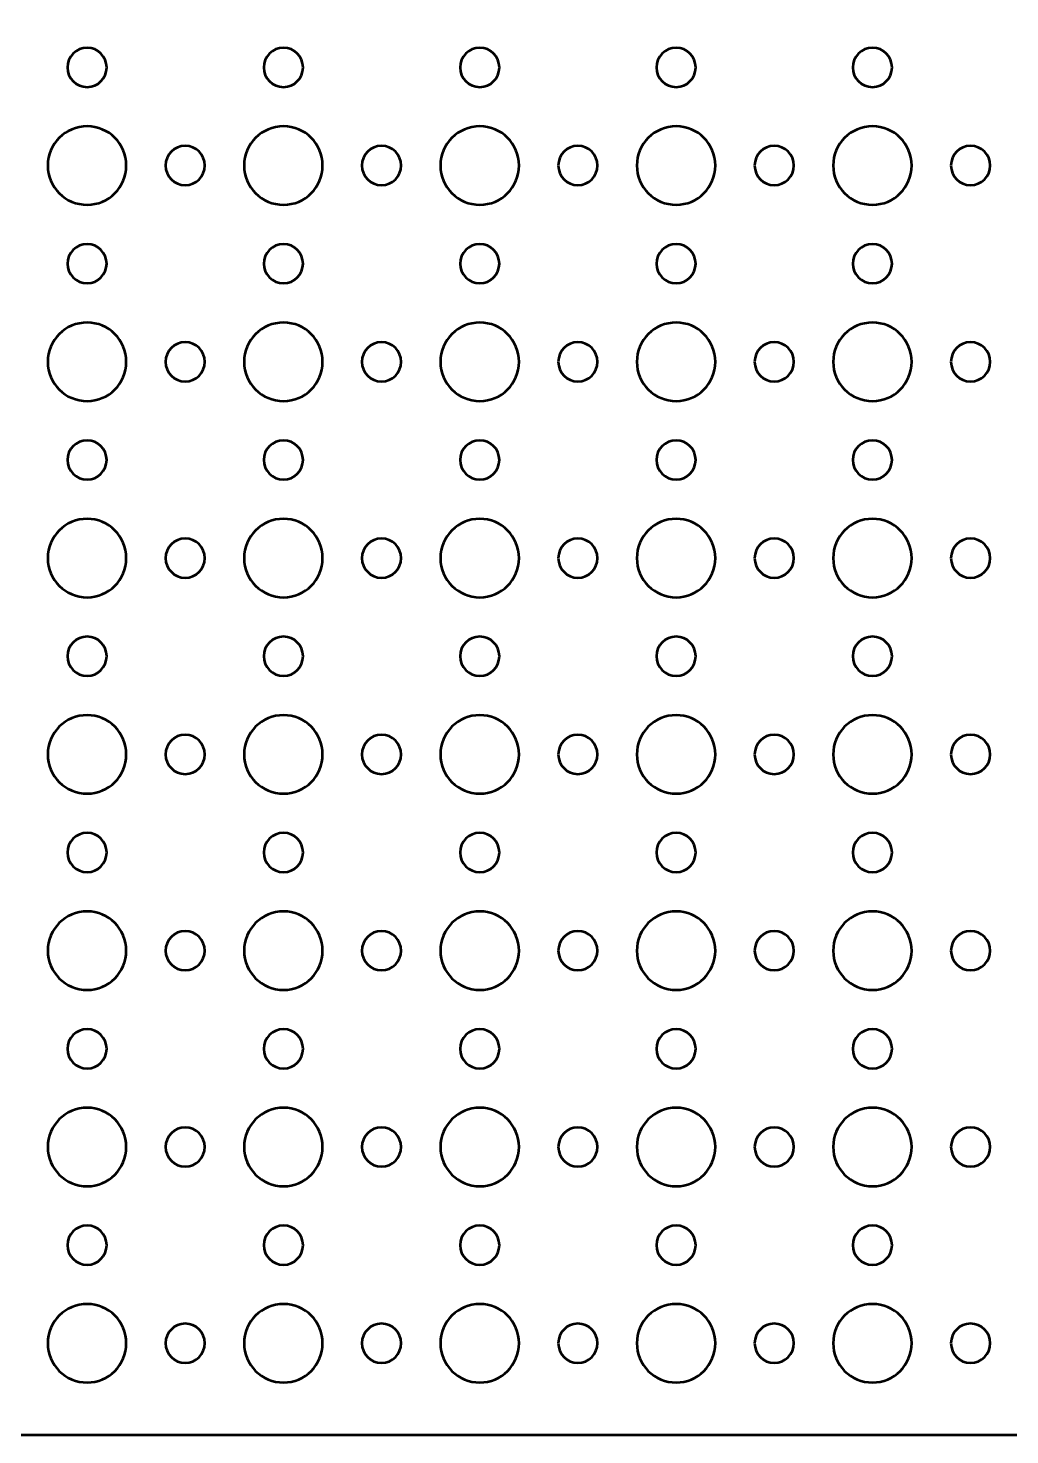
# Model space of a CAD drawing. Header units: centimetres. Extents: x -29.9 to 29.9, y -20.9 to 20.9.
# Drawn here: x -22.2 to -14.7, y -20.95 to -10.2 of the extents above; entities that cross this region are included whole.
import ezdxf

# ---------------------------------------------------------------- set-up
doc = ezdxf.new("R2010")
doc.units = ezdxf.units.CM
doc.header["$MEASUREMENT"] = 0
doc.layers.add('Layer 1', color=7, linetype='Continuous')

msp = doc.modelspace()

# ---------------------------------------------------------------- linework, layer by layer
at = {"layer": 'Layer 1', "lineweight": 53}
for points, knots in [([(29.45, -20.95), (29.45, -20.95), (-29.45, -20.95), (-29.45, -20.95), (-29.45, -20.95), (-29.72614, -20.95), (-29.95, -20.72614), (-29.95, -20.45), (-29.95, -20.45), (-29.95, -20.45), (-29.95, 20.45), (-29.95, 20.45), (-29.95, 20.45), (-29.95, 20.72614), (-29.72614, 20.95), (-29.45, 20.95), (-29.45, 20.95), (-29.45, 20.95), (29.45, 20.95), (29.45, 20.95), (29.45, 20.95), (29.72614, 20.95), (29.95, 20.72614), (29.95, 20.45), (29.95, 20.45), (29.95, 20.45), (29.95, -20.45), (29.95, -20.45), (29.95, -20.45), (29.95, -20.72614), (29.72614, -20.95), (29.45, -20.95)], [0, 0, 0, 0, 0.11111111, 0.11111111, 0.11111111, 0.11111111, 0.22222222, 0.22222222, 0.22222222, 0.22222222, 0.33333333, 0.33333333, 0.33333333, 0.33333333, 0.44444444, 0.44444444, 0.44444444, 0.44444444, 0.55555556, 0.55555556, 0.55555556, 0.55555556, 0.66666667, 0.66666667, 0.66666667, 0.66666667, 0.77777778, 0.77777778, 0.77777778, 0.77777778, 1, 1, 1, 1]), ([(-21.9, -10.5), (-21.9, -10.41716), (-21.83284, -10.35), (-21.75, -10.35), (-21.75, -10.35), (-21.66716, -10.35), (-21.6, -10.41716), (-21.6, -10.5), (-21.6, -10.5), (-21.6, -10.58284), (-21.66716, -10.65), (-21.75, -10.65), (-21.75, -10.65), (-21.83284, -10.65), (-21.9, -10.58284), (-21.9, -10.5)], [0, 0, 0, 0, 0.2, 0.2, 0.2, 0.2, 0.4, 0.4, 0.4, 0.4, 0.6, 0.6, 0.6, 0.6, 1, 1, 1, 1]), ([(-20.4, -10.5), (-20.4, -10.41716), (-20.33284, -10.35), (-20.25, -10.35), (-20.25, -10.35), (-20.16716, -10.35), (-20.1, -10.41716), (-20.1, -10.5), (-20.1, -10.5), (-20.1, -10.58284), (-20.16716, -10.65), (-20.25, -10.65), (-20.25, -10.65), (-20.33284, -10.65), (-20.4, -10.58284), (-20.4, -10.5)], [0, 0, 0, 0, 0.2, 0.2, 0.2, 0.2, 0.4, 0.4, 0.4, 0.4, 0.6, 0.6, 0.6, 0.6, 1, 1, 1, 1]), ([(-18.9, -10.5), (-18.9, -10.41716), (-18.83284, -10.35), (-18.75, -10.35), (-18.75, -10.35), (-18.66716, -10.35), (-18.6, -10.41716), (-18.6, -10.5), (-18.6, -10.5), (-18.6, -10.58284), (-18.66716, -10.65), (-18.75, -10.65), (-18.75, -10.65), (-18.83284, -10.65), (-18.9, -10.58284), (-18.9, -10.5)], [0, 0, 0, 0, 0.2, 0.2, 0.2, 0.2, 0.4, 0.4, 0.4, 0.4, 0.6, 0.6, 0.6, 0.6, 1, 1, 1, 1]), ([(-17.4, -10.5), (-17.4, -10.41716), (-17.33284, -10.35), (-17.25, -10.35), (-17.25, -10.35), (-17.16716, -10.35), (-17.1, -10.41716), (-17.1, -10.5), (-17.1, -10.5), (-17.1, -10.58284), (-17.16716, -10.65), (-17.25, -10.65), (-17.25, -10.65), (-17.33284, -10.65), (-17.4, -10.58284), (-17.4, -10.5)], [0, 0, 0, 0, 0.2, 0.2, 0.2, 0.2, 0.4, 0.4, 0.4, 0.4, 0.6, 0.6, 0.6, 0.6, 1, 1, 1, 1]), ([(-15.9, -10.5), (-15.9, -10.41716), (-15.83284, -10.35), (-15.75, -10.35), (-15.75, -10.35), (-15.66716, -10.35), (-15.6, -10.41716), (-15.6, -10.5), (-15.6, -10.5), (-15.6, -10.58284), (-15.66716, -10.65), (-15.75, -10.65), (-15.75, -10.65), (-15.83284, -10.65), (-15.9, -10.58284), (-15.9, -10.5)], [0, 0, 0, 0, 0.2, 0.2, 0.2, 0.2, 0.4, 0.4, 0.4, 0.4, 0.6, 0.6, 0.6, 0.6, 1, 1, 1, 1]), ([(-22.05, -11.25), (-22.05, -11.08431), (-21.91569, -10.95), (-21.75, -10.95), (-21.75, -10.95), (-21.58431, -10.95), (-21.45, -11.08431), (-21.45, -11.25), (-21.45, -11.25), (-21.45, -11.41569), (-21.58431, -11.55), (-21.75, -11.55), (-21.75, -11.55), (-21.91569, -11.55), (-22.05, -11.41569), (-22.05, -11.25)], [0, 0, 0, 0, 0.2, 0.2, 0.2, 0.2, 0.4, 0.4, 0.4, 0.4, 0.6, 0.6, 0.6, 0.6, 1, 1, 1, 1]), ([(-20.55, -11.25), (-20.55, -11.08431), (-20.41569, -10.95), (-20.25, -10.95), (-20.25, -10.95), (-20.08431, -10.95), (-19.95, -11.08431), (-19.95, -11.25), (-19.95, -11.25), (-19.95, -11.41569), (-20.08431, -11.55), (-20.25, -11.55), (-20.25, -11.55), (-20.41569, -11.55), (-20.55, -11.41569), (-20.55, -11.25)], [0, 0, 0, 0, 0.2, 0.2, 0.2, 0.2, 0.4, 0.4, 0.4, 0.4, 0.6, 0.6, 0.6, 0.6, 1, 1, 1, 1]), ([(-19.05, -11.25), (-19.05, -11.08431), (-18.91569, -10.95), (-18.75, -10.95), (-18.75, -10.95), (-18.58431, -10.95), (-18.45, -11.08431), (-18.45, -11.25), (-18.45, -11.25), (-18.45, -11.41569), (-18.58431, -11.55), (-18.75, -11.55), (-18.75, -11.55), (-18.91569, -11.55), (-19.05, -11.41569), (-19.05, -11.25)], [0, 0, 0, 0, 0.2, 0.2, 0.2, 0.2, 0.4, 0.4, 0.4, 0.4, 0.6, 0.6, 0.6, 0.6, 1, 1, 1, 1]), ([(-17.55, -11.25), (-17.55, -11.08431), (-17.41569, -10.95), (-17.25, -10.95), (-17.25, -10.95), (-17.08431, -10.95), (-16.95, -11.08431), (-16.95, -11.25), (-16.95, -11.25), (-16.95, -11.41569), (-17.08431, -11.55), (-17.25, -11.55), (-17.25, -11.55), (-17.41569, -11.55), (-17.55, -11.41569), (-17.55, -11.25)], [0, 0, 0, 0, 0.2, 0.2, 0.2, 0.2, 0.4, 0.4, 0.4, 0.4, 0.6, 0.6, 0.6, 0.6, 1, 1, 1, 1]), ([(-16.05, -11.25), (-16.05, -11.08431), (-15.91569, -10.95), (-15.75, -10.95), (-15.75, -10.95), (-15.58431, -10.95), (-15.45, -11.08431), (-15.45, -11.25), (-15.45, -11.25), (-15.45, -11.41569), (-15.58431, -11.55), (-15.75, -11.55), (-15.75, -11.55), (-15.91569, -11.55), (-16.05, -11.41569), (-16.05, -11.25)], [0, 0, 0, 0, 0.2, 0.2, 0.2, 0.2, 0.4, 0.4, 0.4, 0.4, 0.6, 0.6, 0.6, 0.6, 1, 1, 1, 1]), ([(-21.15, -11.25), (-21.15, -11.16716), (-21.08284, -11.1), (-21, -11.1), (-21, -11.1), (-20.91716, -11.1), (-20.85, -11.16716), (-20.85, -11.25), (-20.85, -11.25), (-20.85, -11.33284), (-20.91716, -11.4), (-21, -11.4), (-21, -11.4), (-21.08284, -11.4), (-21.15, -11.33284), (-21.15, -11.25)], [0, 0, 0, 0, 0.2, 0.2, 0.2, 0.2, 0.4, 0.4, 0.4, 0.4, 0.6, 0.6, 0.6, 0.6, 1, 1, 1, 1]), ([(-19.65, -11.25), (-19.65, -11.16716), (-19.58284, -11.1), (-19.5, -11.1), (-19.5, -11.1), (-19.41716, -11.1), (-19.35, -11.16716), (-19.35, -11.25), (-19.35, -11.25), (-19.35, -11.33284), (-19.41716, -11.4), (-19.5, -11.4), (-19.5, -11.4), (-19.58284, -11.4), (-19.65, -11.33284), (-19.65, -11.25)], [0, 0, 0, 0, 0.2, 0.2, 0.2, 0.2, 0.4, 0.4, 0.4, 0.4, 0.6, 0.6, 0.6, 0.6, 1, 1, 1, 1]), ([(-18.15, -11.25), (-18.15, -11.16716), (-18.08284, -11.1), (-18, -11.1), (-18, -11.1), (-17.91716, -11.1), (-17.85, -11.16716), (-17.85, -11.25), (-17.85, -11.25), (-17.85, -11.33284), (-17.91716, -11.4), (-18, -11.4), (-18, -11.4), (-18.08284, -11.4), (-18.15, -11.33284), (-18.15, -11.25)], [0, 0, 0, 0, 0.2, 0.2, 0.2, 0.2, 0.4, 0.4, 0.4, 0.4, 0.6, 0.6, 0.6, 0.6, 1, 1, 1, 1]), ([(-16.65, -11.25), (-16.65, -11.16716), (-16.58284, -11.1), (-16.5, -11.1), (-16.5, -11.1), (-16.41716, -11.1), (-16.35, -11.16716), (-16.35, -11.25), (-16.35, -11.25), (-16.35, -11.33284), (-16.41716, -11.4), (-16.5, -11.4), (-16.5, -11.4), (-16.58284, -11.4), (-16.65, -11.33284), (-16.65, -11.25)], [0, 0, 0, 0, 0.2, 0.2, 0.2, 0.2, 0.4, 0.4, 0.4, 0.4, 0.6, 0.6, 0.6, 0.6, 1, 1, 1, 1]), ([(-15.15, -11.25), (-15.15, -11.16716), (-15.08284, -11.1), (-15, -11.1), (-15, -11.1), (-14.91716, -11.1), (-14.85, -11.16716), (-14.85, -11.25), (-14.85, -11.25), (-14.85, -11.33284), (-14.91716, -11.4), (-15, -11.4), (-15, -11.4), (-15.08284, -11.4), (-15.15, -11.33284), (-15.15, -11.25)], [0, 0, 0, 0, 0.2, 0.2, 0.2, 0.2, 0.4, 0.4, 0.4, 0.4, 0.6, 0.6, 0.6, 0.6, 1, 1, 1, 1]), ([(-21.9, -12), (-21.9, -11.91716), (-21.83284, -11.85), (-21.75, -11.85), (-21.75, -11.85), (-21.66716, -11.85), (-21.6, -11.91716), (-21.6, -12), (-21.6, -12), (-21.6, -12.08284), (-21.66716, -12.15), (-21.75, -12.15), (-21.75, -12.15), (-21.83284, -12.15), (-21.9, -12.08284), (-21.9, -12)], [0, 0, 0, 0, 0.2, 0.2, 0.2, 0.2, 0.4, 0.4, 0.4, 0.4, 0.6, 0.6, 0.6, 0.6, 1, 1, 1, 1]), ([(-20.4, -12), (-20.4, -11.91716), (-20.33284, -11.85), (-20.25, -11.85), (-20.25, -11.85), (-20.16716, -11.85), (-20.1, -11.91716), (-20.1, -12), (-20.1, -12), (-20.1, -12.08284), (-20.16716, -12.15), (-20.25, -12.15), (-20.25, -12.15), (-20.33284, -12.15), (-20.4, -12.08284), (-20.4, -12)], [0, 0, 0, 0, 0.2, 0.2, 0.2, 0.2, 0.4, 0.4, 0.4, 0.4, 0.6, 0.6, 0.6, 0.6, 1, 1, 1, 1]), ([(-18.9, -12), (-18.9, -11.91716), (-18.83284, -11.85), (-18.75, -11.85), (-18.75, -11.85), (-18.66716, -11.85), (-18.6, -11.91716), (-18.6, -12), (-18.6, -12), (-18.6, -12.08284), (-18.66716, -12.15), (-18.75, -12.15), (-18.75, -12.15), (-18.83284, -12.15), (-18.9, -12.08284), (-18.9, -12)], [0, 0, 0, 0, 0.2, 0.2, 0.2, 0.2, 0.4, 0.4, 0.4, 0.4, 0.6, 0.6, 0.6, 0.6, 1, 1, 1, 1]), ([(-17.4, -12), (-17.4, -11.91716), (-17.33284, -11.85), (-17.25, -11.85), (-17.25, -11.85), (-17.16716, -11.85), (-17.1, -11.91716), (-17.1, -12), (-17.1, -12), (-17.1, -12.08284), (-17.16716, -12.15), (-17.25, -12.15), (-17.25, -12.15), (-17.33284, -12.15), (-17.4, -12.08284), (-17.4, -12)], [0, 0, 0, 0, 0.2, 0.2, 0.2, 0.2, 0.4, 0.4, 0.4, 0.4, 0.6, 0.6, 0.6, 0.6, 1, 1, 1, 1]), ([(-15.9, -12), (-15.9, -11.91716), (-15.83284, -11.85), (-15.75, -11.85), (-15.75, -11.85), (-15.66716, -11.85), (-15.6, -11.91716), (-15.6, -12), (-15.6, -12), (-15.6, -12.08284), (-15.66716, -12.15), (-15.75, -12.15), (-15.75, -12.15), (-15.83284, -12.15), (-15.9, -12.08284), (-15.9, -12)], [0, 0, 0, 0, 0.2, 0.2, 0.2, 0.2, 0.4, 0.4, 0.4, 0.4, 0.6, 0.6, 0.6, 0.6, 1, 1, 1, 1]), ([(-22.05, -12.75), (-22.05, -12.58431), (-21.91569, -12.45), (-21.75, -12.45), (-21.75, -12.45), (-21.58431, -12.45), (-21.45, -12.58431), (-21.45, -12.75), (-21.45, -12.75), (-21.45, -12.91569), (-21.58431, -13.05), (-21.75, -13.05), (-21.75, -13.05), (-21.91569, -13.05), (-22.05, -12.91569), (-22.05, -12.75)], [0, 0, 0, 0, 0.2, 0.2, 0.2, 0.2, 0.4, 0.4, 0.4, 0.4, 0.6, 0.6, 0.6, 0.6, 1, 1, 1, 1]), ([(-20.55, -12.75), (-20.55, -12.58431), (-20.41569, -12.45), (-20.25, -12.45), (-20.25, -12.45), (-20.08431, -12.45), (-19.95, -12.58431), (-19.95, -12.75), (-19.95, -12.75), (-19.95, -12.91569), (-20.08431, -13.05), (-20.25, -13.05), (-20.25, -13.05), (-20.41569, -13.05), (-20.55, -12.91569), (-20.55, -12.75)], [0, 0, 0, 0, 0.2, 0.2, 0.2, 0.2, 0.4, 0.4, 0.4, 0.4, 0.6, 0.6, 0.6, 0.6, 1, 1, 1, 1]), ([(-19.05, -12.75), (-19.05, -12.58431), (-18.91569, -12.45), (-18.75, -12.45), (-18.75, -12.45), (-18.58431, -12.45), (-18.45, -12.58431), (-18.45, -12.75), (-18.45, -12.75), (-18.45, -12.91569), (-18.58431, -13.05), (-18.75, -13.05), (-18.75, -13.05), (-18.91569, -13.05), (-19.05, -12.91569), (-19.05, -12.75)], [0, 0, 0, 0, 0.2, 0.2, 0.2, 0.2, 0.4, 0.4, 0.4, 0.4, 0.6, 0.6, 0.6, 0.6, 1, 1, 1, 1]), ([(-17.55, -12.75), (-17.55, -12.58431), (-17.41569, -12.45), (-17.25, -12.45), (-17.25, -12.45), (-17.08431, -12.45), (-16.95, -12.58431), (-16.95, -12.75), (-16.95, -12.75), (-16.95, -12.91569), (-17.08431, -13.05), (-17.25, -13.05), (-17.25, -13.05), (-17.41569, -13.05), (-17.55, -12.91569), (-17.55, -12.75)], [0, 0, 0, 0, 0.2, 0.2, 0.2, 0.2, 0.4, 0.4, 0.4, 0.4, 0.6, 0.6, 0.6, 0.6, 1, 1, 1, 1]), ([(-16.05, -12.75), (-16.05, -12.58431), (-15.91569, -12.45), (-15.75, -12.45), (-15.75, -12.45), (-15.58431, -12.45), (-15.45, -12.58431), (-15.45, -12.75), (-15.45, -12.75), (-15.45, -12.91569), (-15.58431, -13.05), (-15.75, -13.05), (-15.75, -13.05), (-15.91569, -13.05), (-16.05, -12.91569), (-16.05, -12.75)], [0, 0, 0, 0, 0.2, 0.2, 0.2, 0.2, 0.4, 0.4, 0.4, 0.4, 0.6, 0.6, 0.6, 0.6, 1, 1, 1, 1]), ([(-21.15, -12.75), (-21.15, -12.66716), (-21.08284, -12.6), (-21, -12.6), (-21, -12.6), (-20.91716, -12.6), (-20.85, -12.66716), (-20.85, -12.75), (-20.85, -12.75), (-20.85, -12.83284), (-20.91716, -12.9), (-21, -12.9), (-21, -12.9), (-21.08284, -12.9), (-21.15, -12.83284), (-21.15, -12.75)], [0, 0, 0, 0, 0.2, 0.2, 0.2, 0.2, 0.4, 0.4, 0.4, 0.4, 0.6, 0.6, 0.6, 0.6, 1, 1, 1, 1]), ([(-19.65, -12.75), (-19.65, -12.66716), (-19.58284, -12.6), (-19.5, -12.6), (-19.5, -12.6), (-19.41716, -12.6), (-19.35, -12.66716), (-19.35, -12.75), (-19.35, -12.75), (-19.35, -12.83284), (-19.41716, -12.9), (-19.5, -12.9), (-19.5, -12.9), (-19.58284, -12.9), (-19.65, -12.83284), (-19.65, -12.75)], [0, 0, 0, 0, 0.2, 0.2, 0.2, 0.2, 0.4, 0.4, 0.4, 0.4, 0.6, 0.6, 0.6, 0.6, 1, 1, 1, 1]), ([(-18.15, -12.75), (-18.15, -12.66716), (-18.08284, -12.6), (-18, -12.6), (-18, -12.6), (-17.91716, -12.6), (-17.85, -12.66716), (-17.85, -12.75), (-17.85, -12.75), (-17.85, -12.83284), (-17.91716, -12.9), (-18, -12.9), (-18, -12.9), (-18.08284, -12.9), (-18.15, -12.83284), (-18.15, -12.75)], [0, 0, 0, 0, 0.2, 0.2, 0.2, 0.2, 0.4, 0.4, 0.4, 0.4, 0.6, 0.6, 0.6, 0.6, 1, 1, 1, 1]), ([(-16.65, -12.75), (-16.65, -12.66716), (-16.58284, -12.6), (-16.5, -12.6), (-16.5, -12.6), (-16.41716, -12.6), (-16.35, -12.66716), (-16.35, -12.75), (-16.35, -12.75), (-16.35, -12.83284), (-16.41716, -12.9), (-16.5, -12.9), (-16.5, -12.9), (-16.58284, -12.9), (-16.65, -12.83284), (-16.65, -12.75)], [0, 0, 0, 0, 0.2, 0.2, 0.2, 0.2, 0.4, 0.4, 0.4, 0.4, 0.6, 0.6, 0.6, 0.6, 1, 1, 1, 1]), ([(-15.15, -12.75), (-15.15, -12.66716), (-15.08284, -12.6), (-15, -12.6), (-15, -12.6), (-14.91716, -12.6), (-14.85, -12.66716), (-14.85, -12.75), (-14.85, -12.75), (-14.85, -12.83284), (-14.91716, -12.9), (-15, -12.9), (-15, -12.9), (-15.08284, -12.9), (-15.15, -12.83284), (-15.15, -12.75)], [0, 0, 0, 0, 0.2, 0.2, 0.2, 0.2, 0.4, 0.4, 0.4, 0.4, 0.6, 0.6, 0.6, 0.6, 1, 1, 1, 1]), ([(-21.9, -13.5), (-21.9, -13.41716), (-21.83284, -13.35), (-21.75, -13.35), (-21.75, -13.35), (-21.66716, -13.35), (-21.6, -13.41716), (-21.6, -13.5), (-21.6, -13.5), (-21.6, -13.58284), (-21.66716, -13.65), (-21.75, -13.65), (-21.75, -13.65), (-21.83284, -13.65), (-21.9, -13.58284), (-21.9, -13.5)], [0, 0, 0, 0, 0.2, 0.2, 0.2, 0.2, 0.4, 0.4, 0.4, 0.4, 0.6, 0.6, 0.6, 0.6, 1, 1, 1, 1]), ([(-20.4, -13.5), (-20.4, -13.41716), (-20.33284, -13.35), (-20.25, -13.35), (-20.25, -13.35), (-20.16716, -13.35), (-20.1, -13.41716), (-20.1, -13.5), (-20.1, -13.5), (-20.1, -13.58284), (-20.16716, -13.65), (-20.25, -13.65), (-20.25, -13.65), (-20.33284, -13.65), (-20.4, -13.58284), (-20.4, -13.5)], [0, 0, 0, 0, 0.2, 0.2, 0.2, 0.2, 0.4, 0.4, 0.4, 0.4, 0.6, 0.6, 0.6, 0.6, 1, 1, 1, 1]), ([(-18.9, -13.5), (-18.9, -13.41716), (-18.83284, -13.35), (-18.75, -13.35), (-18.75, -13.35), (-18.66716, -13.35), (-18.6, -13.41716), (-18.6, -13.5), (-18.6, -13.5), (-18.6, -13.58284), (-18.66716, -13.65), (-18.75, -13.65), (-18.75, -13.65), (-18.83284, -13.65), (-18.9, -13.58284), (-18.9, -13.5)], [0, 0, 0, 0, 0.2, 0.2, 0.2, 0.2, 0.4, 0.4, 0.4, 0.4, 0.6, 0.6, 0.6, 0.6, 1, 1, 1, 1]), ([(-17.4, -13.5), (-17.4, -13.41716), (-17.33284, -13.35), (-17.25, -13.35), (-17.25, -13.35), (-17.16716, -13.35), (-17.1, -13.41716), (-17.1, -13.5), (-17.1, -13.5), (-17.1, -13.58284), (-17.16716, -13.65), (-17.25, -13.65), (-17.25, -13.65), (-17.33284, -13.65), (-17.4, -13.58284), (-17.4, -13.5)], [0, 0, 0, 0, 0.2, 0.2, 0.2, 0.2, 0.4, 0.4, 0.4, 0.4, 0.6, 0.6, 0.6, 0.6, 1, 1, 1, 1]), ([(-15.9, -13.5), (-15.9, -13.41716), (-15.83284, -13.35), (-15.75, -13.35), (-15.75, -13.35), (-15.66716, -13.35), (-15.6, -13.41716), (-15.6, -13.5), (-15.6, -13.5), (-15.6, -13.58284), (-15.66716, -13.65), (-15.75, -13.65), (-15.75, -13.65), (-15.83284, -13.65), (-15.9, -13.58284), (-15.9, -13.5)], [0, 0, 0, 0, 0.2, 0.2, 0.2, 0.2, 0.4, 0.4, 0.4, 0.4, 0.6, 0.6, 0.6, 0.6, 1, 1, 1, 1]), ([(-22.05, -14.25), (-22.05, -14.08431), (-21.91569, -13.95), (-21.75, -13.95), (-21.75, -13.95), (-21.58431, -13.95), (-21.45, -14.08431), (-21.45, -14.25), (-21.45, -14.25), (-21.45, -14.41569), (-21.58431, -14.55), (-21.75, -14.55), (-21.75, -14.55), (-21.91569, -14.55), (-22.05, -14.41569), (-22.05, -14.25)], [0, 0, 0, 0, 0.2, 0.2, 0.2, 0.2, 0.4, 0.4, 0.4, 0.4, 0.6, 0.6, 0.6, 0.6, 1, 1, 1, 1]), ([(-20.55, -14.25), (-20.55, -14.08431), (-20.41569, -13.95), (-20.25, -13.95), (-20.25, -13.95), (-20.08431, -13.95), (-19.95, -14.08431), (-19.95, -14.25), (-19.95, -14.25), (-19.95, -14.41569), (-20.08431, -14.55), (-20.25, -14.55), (-20.25, -14.55), (-20.41569, -14.55), (-20.55, -14.41569), (-20.55, -14.25)], [0, 0, 0, 0, 0.2, 0.2, 0.2, 0.2, 0.4, 0.4, 0.4, 0.4, 0.6, 0.6, 0.6, 0.6, 1, 1, 1, 1]), ([(-19.05, -14.25), (-19.05, -14.08431), (-18.91569, -13.95), (-18.75, -13.95), (-18.75, -13.95), (-18.58431, -13.95), (-18.45, -14.08431), (-18.45, -14.25), (-18.45, -14.25), (-18.45, -14.41569), (-18.58431, -14.55), (-18.75, -14.55), (-18.75, -14.55), (-18.91569, -14.55), (-19.05, -14.41569), (-19.05, -14.25)], [0, 0, 0, 0, 0.2, 0.2, 0.2, 0.2, 0.4, 0.4, 0.4, 0.4, 0.6, 0.6, 0.6, 0.6, 1, 1, 1, 1]), ([(-17.55, -14.25), (-17.55, -14.08431), (-17.41569, -13.95), (-17.25, -13.95), (-17.25, -13.95), (-17.08431, -13.95), (-16.95, -14.08431), (-16.95, -14.25), (-16.95, -14.25), (-16.95, -14.41569), (-17.08431, -14.55), (-17.25, -14.55), (-17.25, -14.55), (-17.41569, -14.55), (-17.55, -14.41569), (-17.55, -14.25)], [0, 0, 0, 0, 0.2, 0.2, 0.2, 0.2, 0.4, 0.4, 0.4, 0.4, 0.6, 0.6, 0.6, 0.6, 1, 1, 1, 1]), ([(-16.05, -14.25), (-16.05, -14.08431), (-15.91569, -13.95), (-15.75, -13.95), (-15.75, -13.95), (-15.58431, -13.95), (-15.45, -14.08431), (-15.45, -14.25), (-15.45, -14.25), (-15.45, -14.41569), (-15.58431, -14.55), (-15.75, -14.55), (-15.75, -14.55), (-15.91569, -14.55), (-16.05, -14.41569), (-16.05, -14.25)], [0, 0, 0, 0, 0.2, 0.2, 0.2, 0.2, 0.4, 0.4, 0.4, 0.4, 0.6, 0.6, 0.6, 0.6, 1, 1, 1, 1]), ([(-21.15, -14.25), (-21.15, -14.16716), (-21.08284, -14.1), (-21, -14.1), (-21, -14.1), (-20.91716, -14.1), (-20.85, -14.16716), (-20.85, -14.25), (-20.85, -14.25), (-20.85, -14.33284), (-20.91716, -14.4), (-21, -14.4), (-21, -14.4), (-21.08284, -14.4), (-21.15, -14.33284), (-21.15, -14.25)], [0, 0, 0, 0, 0.2, 0.2, 0.2, 0.2, 0.4, 0.4, 0.4, 0.4, 0.6, 0.6, 0.6, 0.6, 1, 1, 1, 1]), ([(-19.65, -14.25), (-19.65, -14.16716), (-19.58284, -14.1), (-19.5, -14.1), (-19.5, -14.1), (-19.41716, -14.1), (-19.35, -14.16716), (-19.35, -14.25), (-19.35, -14.25), (-19.35, -14.33284), (-19.41716, -14.4), (-19.5, -14.4), (-19.5, -14.4), (-19.58284, -14.4), (-19.65, -14.33284), (-19.65, -14.25)], [0, 0, 0, 0, 0.2, 0.2, 0.2, 0.2, 0.4, 0.4, 0.4, 0.4, 0.6, 0.6, 0.6, 0.6, 1, 1, 1, 1]), ([(-18.15, -14.25), (-18.15, -14.16716), (-18.08284, -14.1), (-18, -14.1), (-18, -14.1), (-17.91716, -14.1), (-17.85, -14.16716), (-17.85, -14.25), (-17.85, -14.25), (-17.85, -14.33284), (-17.91716, -14.4), (-18, -14.4), (-18, -14.4), (-18.08284, -14.4), (-18.15, -14.33284), (-18.15, -14.25)], [0, 0, 0, 0, 0.2, 0.2, 0.2, 0.2, 0.4, 0.4, 0.4, 0.4, 0.6, 0.6, 0.6, 0.6, 1, 1, 1, 1]), ([(-16.65, -14.25), (-16.65, -14.16716), (-16.58284, -14.1), (-16.5, -14.1), (-16.5, -14.1), (-16.41716, -14.1), (-16.35, -14.16716), (-16.35, -14.25), (-16.35, -14.25), (-16.35, -14.33284), (-16.41716, -14.4), (-16.5, -14.4), (-16.5, -14.4), (-16.58284, -14.4), (-16.65, -14.33284), (-16.65, -14.25)], [0, 0, 0, 0, 0.2, 0.2, 0.2, 0.2, 0.4, 0.4, 0.4, 0.4, 0.6, 0.6, 0.6, 0.6, 1, 1, 1, 1]), ([(-15.15, -14.25), (-15.15, -14.16716), (-15.08284, -14.1), (-15, -14.1), (-15, -14.1), (-14.91716, -14.1), (-14.85, -14.16716), (-14.85, -14.25), (-14.85, -14.25), (-14.85, -14.33284), (-14.91716, -14.4), (-15, -14.4), (-15, -14.4), (-15.08284, -14.4), (-15.15, -14.33284), (-15.15, -14.25)], [0, 0, 0, 0, 0.2, 0.2, 0.2, 0.2, 0.4, 0.4, 0.4, 0.4, 0.6, 0.6, 0.6, 0.6, 1, 1, 1, 1]), ([(-21.9, -15), (-21.9, -14.91716), (-21.83284, -14.85), (-21.75, -14.85), (-21.75, -14.85), (-21.66716, -14.85), (-21.6, -14.91716), (-21.6, -15), (-21.6, -15), (-21.6, -15.08284), (-21.66716, -15.15), (-21.75, -15.15), (-21.75, -15.15), (-21.83284, -15.15), (-21.9, -15.08284), (-21.9, -15)], [0, 0, 0, 0, 0.2, 0.2, 0.2, 0.2, 0.4, 0.4, 0.4, 0.4, 0.6, 0.6, 0.6, 0.6, 1, 1, 1, 1]), ([(-20.4, -15), (-20.4, -14.91716), (-20.33284, -14.85), (-20.25, -14.85), (-20.25, -14.85), (-20.16716, -14.85), (-20.1, -14.91716), (-20.1, -15), (-20.1, -15), (-20.1, -15.08284), (-20.16716, -15.15), (-20.25, -15.15), (-20.25, -15.15), (-20.33284, -15.15), (-20.4, -15.08284), (-20.4, -15)], [0, 0, 0, 0, 0.2, 0.2, 0.2, 0.2, 0.4, 0.4, 0.4, 0.4, 0.6, 0.6, 0.6, 0.6, 1, 1, 1, 1]), ([(-18.9, -15), (-18.9, -14.91716), (-18.83284, -14.85), (-18.75, -14.85), (-18.75, -14.85), (-18.66716, -14.85), (-18.6, -14.91716), (-18.6, -15), (-18.6, -15), (-18.6, -15.08284), (-18.66716, -15.15), (-18.75, -15.15), (-18.75, -15.15), (-18.83284, -15.15), (-18.9, -15.08284), (-18.9, -15)], [0, 0, 0, 0, 0.2, 0.2, 0.2, 0.2, 0.4, 0.4, 0.4, 0.4, 0.6, 0.6, 0.6, 0.6, 1, 1, 1, 1]), ([(-17.4, -15), (-17.4, -14.91716), (-17.33284, -14.85), (-17.25, -14.85), (-17.25, -14.85), (-17.16716, -14.85), (-17.1, -14.91716), (-17.1, -15), (-17.1, -15), (-17.1, -15.08284), (-17.16716, -15.15), (-17.25, -15.15), (-17.25, -15.15), (-17.33284, -15.15), (-17.4, -15.08284), (-17.4, -15)], [0, 0, 0, 0, 0.2, 0.2, 0.2, 0.2, 0.4, 0.4, 0.4, 0.4, 0.6, 0.6, 0.6, 0.6, 1, 1, 1, 1]), ([(-15.9, -15), (-15.9, -14.91716), (-15.83284, -14.85), (-15.75, -14.85), (-15.75, -14.85), (-15.66716, -14.85), (-15.6, -14.91716), (-15.6, -15), (-15.6, -15), (-15.6, -15.08284), (-15.66716, -15.15), (-15.75, -15.15), (-15.75, -15.15), (-15.83284, -15.15), (-15.9, -15.08284), (-15.9, -15)], [0, 0, 0, 0, 0.2, 0.2, 0.2, 0.2, 0.4, 0.4, 0.4, 0.4, 0.6, 0.6, 0.6, 0.6, 1, 1, 1, 1]), ([(-22.05, -15.75), (-22.05, -15.58431), (-21.91569, -15.45), (-21.75, -15.45), (-21.75, -15.45), (-21.58431, -15.45), (-21.45, -15.58431), (-21.45, -15.75), (-21.45, -15.75), (-21.45, -15.91569), (-21.58431, -16.05), (-21.75, -16.05), (-21.75, -16.05), (-21.91569, -16.05), (-22.05, -15.91569), (-22.05, -15.75)], [0, 0, 0, 0, 0.2, 0.2, 0.2, 0.2, 0.4, 0.4, 0.4, 0.4, 0.6, 0.6, 0.6, 0.6, 1, 1, 1, 1]), ([(-20.55, -15.75), (-20.55, -15.58431), (-20.41569, -15.45), (-20.25, -15.45), (-20.25, -15.45), (-20.08431, -15.45), (-19.95, -15.58431), (-19.95, -15.75), (-19.95, -15.75), (-19.95, -15.91569), (-20.08431, -16.05), (-20.25, -16.05), (-20.25, -16.05), (-20.41569, -16.05), (-20.55, -15.91569), (-20.55, -15.75)], [0, 0, 0, 0, 0.2, 0.2, 0.2, 0.2, 0.4, 0.4, 0.4, 0.4, 0.6, 0.6, 0.6, 0.6, 1, 1, 1, 1]), ([(-19.05, -15.75), (-19.05, -15.58431), (-18.91569, -15.45), (-18.75, -15.45), (-18.75, -15.45), (-18.58431, -15.45), (-18.45, -15.58431), (-18.45, -15.75), (-18.45, -15.75), (-18.45, -15.91569), (-18.58431, -16.05), (-18.75, -16.05), (-18.75, -16.05), (-18.91569, -16.05), (-19.05, -15.91569), (-19.05, -15.75)], [0, 0, 0, 0, 0.2, 0.2, 0.2, 0.2, 0.4, 0.4, 0.4, 0.4, 0.6, 0.6, 0.6, 0.6, 1, 1, 1, 1]), ([(-17.55, -15.75), (-17.55, -15.58431), (-17.41569, -15.45), (-17.25, -15.45), (-17.25, -15.45), (-17.08431, -15.45), (-16.95, -15.58431), (-16.95, -15.75), (-16.95, -15.75), (-16.95, -15.91569), (-17.08431, -16.05), (-17.25, -16.05), (-17.25, -16.05), (-17.41569, -16.05), (-17.55, -15.91569), (-17.55, -15.75)], [0, 0, 0, 0, 0.2, 0.2, 0.2, 0.2, 0.4, 0.4, 0.4, 0.4, 0.6, 0.6, 0.6, 0.6, 1, 1, 1, 1]), ([(-16.05, -15.75), (-16.05, -15.58431), (-15.91569, -15.45), (-15.75, -15.45), (-15.75, -15.45), (-15.58431, -15.45), (-15.45, -15.58431), (-15.45, -15.75), (-15.45, -15.75), (-15.45, -15.91569), (-15.58431, -16.05), (-15.75, -16.05), (-15.75, -16.05), (-15.91569, -16.05), (-16.05, -15.91569), (-16.05, -15.75)], [0, 0, 0, 0, 0.2, 0.2, 0.2, 0.2, 0.4, 0.4, 0.4, 0.4, 0.6, 0.6, 0.6, 0.6, 1, 1, 1, 1]), ([(-21.15, -15.75), (-21.15, -15.66716), (-21.08284, -15.6), (-21, -15.6), (-21, -15.6), (-20.91716, -15.6), (-20.85, -15.66716), (-20.85, -15.75), (-20.85, -15.75), (-20.85, -15.83284), (-20.91716, -15.9), (-21, -15.9), (-21, -15.9), (-21.08284, -15.9), (-21.15, -15.83284), (-21.15, -15.75)], [0, 0, 0, 0, 0.2, 0.2, 0.2, 0.2, 0.4, 0.4, 0.4, 0.4, 0.6, 0.6, 0.6, 0.6, 1, 1, 1, 1]), ([(-19.65, -15.75), (-19.65, -15.66716), (-19.58284, -15.6), (-19.5, -15.6), (-19.5, -15.6), (-19.41716, -15.6), (-19.35, -15.66716), (-19.35, -15.75), (-19.35, -15.75), (-19.35, -15.83284), (-19.41716, -15.9), (-19.5, -15.9), (-19.5, -15.9), (-19.58284, -15.9), (-19.65, -15.83284), (-19.65, -15.75)], [0, 0, 0, 0, 0.2, 0.2, 0.2, 0.2, 0.4, 0.4, 0.4, 0.4, 0.6, 0.6, 0.6, 0.6, 1, 1, 1, 1]), ([(-18.15, -15.75), (-18.15, -15.66716), (-18.08284, -15.6), (-18, -15.6), (-18, -15.6), (-17.91716, -15.6), (-17.85, -15.66716), (-17.85, -15.75), (-17.85, -15.75), (-17.85, -15.83284), (-17.91716, -15.9), (-18, -15.9), (-18, -15.9), (-18.08284, -15.9), (-18.15, -15.83284), (-18.15, -15.75)], [0, 0, 0, 0, 0.2, 0.2, 0.2, 0.2, 0.4, 0.4, 0.4, 0.4, 0.6, 0.6, 0.6, 0.6, 1, 1, 1, 1]), ([(-16.65, -15.75), (-16.65, -15.66716), (-16.58284, -15.6), (-16.5, -15.6), (-16.5, -15.6), (-16.41716, -15.6), (-16.35, -15.66716), (-16.35, -15.75), (-16.35, -15.75), (-16.35, -15.83284), (-16.41716, -15.9), (-16.5, -15.9), (-16.5, -15.9), (-16.58284, -15.9), (-16.65, -15.83284), (-16.65, -15.75)], [0, 0, 0, 0, 0.2, 0.2, 0.2, 0.2, 0.4, 0.4, 0.4, 0.4, 0.6, 0.6, 0.6, 0.6, 1, 1, 1, 1]), ([(-15.15, -15.75), (-15.15, -15.66716), (-15.08284, -15.6), (-15, -15.6), (-15, -15.6), (-14.91716, -15.6), (-14.85, -15.66716), (-14.85, -15.75), (-14.85, -15.75), (-14.85, -15.83284), (-14.91716, -15.9), (-15, -15.9), (-15, -15.9), (-15.08284, -15.9), (-15.15, -15.83284), (-15.15, -15.75)], [0, 0, 0, 0, 0.2, 0.2, 0.2, 0.2, 0.4, 0.4, 0.4, 0.4, 0.6, 0.6, 0.6, 0.6, 1, 1, 1, 1]), ([(-21.9, -16.5), (-21.9, -16.41716), (-21.83284, -16.35), (-21.75, -16.35), (-21.75, -16.35), (-21.66716, -16.35), (-21.6, -16.41716), (-21.6, -16.5), (-21.6, -16.5), (-21.6, -16.58284), (-21.66716, -16.65), (-21.75, -16.65), (-21.75, -16.65), (-21.83284, -16.65), (-21.9, -16.58284), (-21.9, -16.5)], [0, 0, 0, 0, 0.2, 0.2, 0.2, 0.2, 0.4, 0.4, 0.4, 0.4, 0.6, 0.6, 0.6, 0.6, 1, 1, 1, 1]), ([(-20.4, -16.5), (-20.4, -16.41716), (-20.33284, -16.35), (-20.25, -16.35), (-20.25, -16.35), (-20.16716, -16.35), (-20.1, -16.41716), (-20.1, -16.5), (-20.1, -16.5), (-20.1, -16.58284), (-20.16716, -16.65), (-20.25, -16.65), (-20.25, -16.65), (-20.33284, -16.65), (-20.4, -16.58284), (-20.4, -16.5)], [0, 0, 0, 0, 0.2, 0.2, 0.2, 0.2, 0.4, 0.4, 0.4, 0.4, 0.6, 0.6, 0.6, 0.6, 1, 1, 1, 1]), ([(-18.9, -16.5), (-18.9, -16.41716), (-18.83284, -16.35), (-18.75, -16.35), (-18.75, -16.35), (-18.66716, -16.35), (-18.6, -16.41716), (-18.6, -16.5), (-18.6, -16.5), (-18.6, -16.58284), (-18.66716, -16.65), (-18.75, -16.65), (-18.75, -16.65), (-18.83284, -16.65), (-18.9, -16.58284), (-18.9, -16.5)], [0, 0, 0, 0, 0.2, 0.2, 0.2, 0.2, 0.4, 0.4, 0.4, 0.4, 0.6, 0.6, 0.6, 0.6, 1, 1, 1, 1]), ([(-17.4, -16.5), (-17.4, -16.41716), (-17.33284, -16.35), (-17.25, -16.35), (-17.25, -16.35), (-17.16716, -16.35), (-17.1, -16.41716), (-17.1, -16.5), (-17.1, -16.5), (-17.1, -16.58284), (-17.16716, -16.65), (-17.25, -16.65), (-17.25, -16.65), (-17.33284, -16.65), (-17.4, -16.58284), (-17.4, -16.5)], [0, 0, 0, 0, 0.2, 0.2, 0.2, 0.2, 0.4, 0.4, 0.4, 0.4, 0.6, 0.6, 0.6, 0.6, 1, 1, 1, 1]), ([(-15.9, -16.5), (-15.9, -16.41716), (-15.83284, -16.35), (-15.75, -16.35), (-15.75, -16.35), (-15.66716, -16.35), (-15.6, -16.41716), (-15.6, -16.5), (-15.6, -16.5), (-15.6, -16.58284), (-15.66716, -16.65), (-15.75, -16.65), (-15.75, -16.65), (-15.83284, -16.65), (-15.9, -16.58284), (-15.9, -16.5)], [0, 0, 0, 0, 0.2, 0.2, 0.2, 0.2, 0.4, 0.4, 0.4, 0.4, 0.6, 0.6, 0.6, 0.6, 1, 1, 1, 1]), ([(-22.05, -17.25), (-22.05, -17.08431), (-21.91569, -16.95), (-21.75, -16.95), (-21.75, -16.95), (-21.58431, -16.95), (-21.45, -17.08431), (-21.45, -17.25), (-21.45, -17.25), (-21.45, -17.41569), (-21.58431, -17.55), (-21.75, -17.55), (-21.75, -17.55), (-21.91569, -17.55), (-22.05, -17.41569), (-22.05, -17.25)], [0, 0, 0, 0, 0.2, 0.2, 0.2, 0.2, 0.4, 0.4, 0.4, 0.4, 0.6, 0.6, 0.6, 0.6, 1, 1, 1, 1]), ([(-20.55, -17.25), (-20.55, -17.08431), (-20.41569, -16.95), (-20.25, -16.95), (-20.25, -16.95), (-20.08431, -16.95), (-19.95, -17.08431), (-19.95, -17.25), (-19.95, -17.25), (-19.95, -17.41569), (-20.08431, -17.55), (-20.25, -17.55), (-20.25, -17.55), (-20.41569, -17.55), (-20.55, -17.41569), (-20.55, -17.25)], [0, 0, 0, 0, 0.2, 0.2, 0.2, 0.2, 0.4, 0.4, 0.4, 0.4, 0.6, 0.6, 0.6, 0.6, 1, 1, 1, 1]), ([(-19.05, -17.25), (-19.05, -17.08431), (-18.91569, -16.95), (-18.75, -16.95), (-18.75, -16.95), (-18.58431, -16.95), (-18.45, -17.08431), (-18.45, -17.25), (-18.45, -17.25), (-18.45, -17.41569), (-18.58431, -17.55), (-18.75, -17.55), (-18.75, -17.55), (-18.91569, -17.55), (-19.05, -17.41569), (-19.05, -17.25)], [0, 0, 0, 0, 0.2, 0.2, 0.2, 0.2, 0.4, 0.4, 0.4, 0.4, 0.6, 0.6, 0.6, 0.6, 1, 1, 1, 1]), ([(-17.55, -17.25), (-17.55, -17.08431), (-17.41569, -16.95), (-17.25, -16.95), (-17.25, -16.95), (-17.08431, -16.95), (-16.95, -17.08431), (-16.95, -17.25), (-16.95, -17.25), (-16.95, -17.41569), (-17.08431, -17.55), (-17.25, -17.55), (-17.25, -17.55), (-17.41569, -17.55), (-17.55, -17.41569), (-17.55, -17.25)], [0, 0, 0, 0, 0.2, 0.2, 0.2, 0.2, 0.4, 0.4, 0.4, 0.4, 0.6, 0.6, 0.6, 0.6, 1, 1, 1, 1]), ([(-16.05, -17.25), (-16.05, -17.08431), (-15.91569, -16.95), (-15.75, -16.95), (-15.75, -16.95), (-15.58431, -16.95), (-15.45, -17.08431), (-15.45, -17.25), (-15.45, -17.25), (-15.45, -17.41569), (-15.58431, -17.55), (-15.75, -17.55), (-15.75, -17.55), (-15.91569, -17.55), (-16.05, -17.41569), (-16.05, -17.25)], [0, 0, 0, 0, 0.2, 0.2, 0.2, 0.2, 0.4, 0.4, 0.4, 0.4, 0.6, 0.6, 0.6, 0.6, 1, 1, 1, 1]), ([(-21.15, -17.25), (-21.15, -17.16716), (-21.08284, -17.1), (-21, -17.1), (-21, -17.1), (-20.91716, -17.1), (-20.85, -17.16716), (-20.85, -17.25), (-20.85, -17.25), (-20.85, -17.33284), (-20.91716, -17.4), (-21, -17.4), (-21, -17.4), (-21.08284, -17.4), (-21.15, -17.33284), (-21.15, -17.25)], [0, 0, 0, 0, 0.2, 0.2, 0.2, 0.2, 0.4, 0.4, 0.4, 0.4, 0.6, 0.6, 0.6, 0.6, 1, 1, 1, 1]), ([(-19.65, -17.25), (-19.65, -17.16716), (-19.58284, -17.1), (-19.5, -17.1), (-19.5, -17.1), (-19.41716, -17.1), (-19.35, -17.16716), (-19.35, -17.25), (-19.35, -17.25), (-19.35, -17.33284), (-19.41716, -17.4), (-19.5, -17.4), (-19.5, -17.4), (-19.58284, -17.4), (-19.65, -17.33284), (-19.65, -17.25)], [0, 0, 0, 0, 0.2, 0.2, 0.2, 0.2, 0.4, 0.4, 0.4, 0.4, 0.6, 0.6, 0.6, 0.6, 1, 1, 1, 1]), ([(-18.15, -17.25), (-18.15, -17.16716), (-18.08284, -17.1), (-18, -17.1), (-18, -17.1), (-17.91716, -17.1), (-17.85, -17.16716), (-17.85, -17.25), (-17.85, -17.25), (-17.85, -17.33284), (-17.91716, -17.4), (-18, -17.4), (-18, -17.4), (-18.08284, -17.4), (-18.15, -17.33284), (-18.15, -17.25)], [0, 0, 0, 0, 0.2, 0.2, 0.2, 0.2, 0.4, 0.4, 0.4, 0.4, 0.6, 0.6, 0.6, 0.6, 1, 1, 1, 1]), ([(-16.65, -17.25), (-16.65, -17.16716), (-16.58284, -17.1), (-16.5, -17.1), (-16.5, -17.1), (-16.41716, -17.1), (-16.35, -17.16716), (-16.35, -17.25), (-16.35, -17.25), (-16.35, -17.33284), (-16.41716, -17.4), (-16.5, -17.4), (-16.5, -17.4), (-16.58284, -17.4), (-16.65, -17.33284), (-16.65, -17.25)], [0, 0, 0, 0, 0.2, 0.2, 0.2, 0.2, 0.4, 0.4, 0.4, 0.4, 0.6, 0.6, 0.6, 0.6, 1, 1, 1, 1]), ([(-15.15, -17.25), (-15.15, -17.16716), (-15.08284, -17.1), (-15, -17.1), (-15, -17.1), (-14.91716, -17.1), (-14.85, -17.16716), (-14.85, -17.25), (-14.85, -17.25), (-14.85, -17.33284), (-14.91716, -17.4), (-15, -17.4), (-15, -17.4), (-15.08284, -17.4), (-15.15, -17.33284), (-15.15, -17.25)], [0, 0, 0, 0, 0.2, 0.2, 0.2, 0.2, 0.4, 0.4, 0.4, 0.4, 0.6, 0.6, 0.6, 0.6, 1, 1, 1, 1]), ([(-21.9, -18), (-21.9, -17.91716), (-21.83284, -17.85), (-21.75, -17.85), (-21.75, -17.85), (-21.66716, -17.85), (-21.6, -17.91716), (-21.6, -18), (-21.6, -18), (-21.6, -18.08284), (-21.66716, -18.15), (-21.75, -18.15), (-21.75, -18.15), (-21.83284, -18.15), (-21.9, -18.08284), (-21.9, -18)], [0, 0, 0, 0, 0.2, 0.2, 0.2, 0.2, 0.4, 0.4, 0.4, 0.4, 0.6, 0.6, 0.6, 0.6, 1, 1, 1, 1]), ([(-20.4, -18), (-20.4, -17.91716), (-20.33284, -17.85), (-20.25, -17.85), (-20.25, -17.85), (-20.16716, -17.85), (-20.1, -17.91716), (-20.1, -18), (-20.1, -18), (-20.1, -18.08284), (-20.16716, -18.15), (-20.25, -18.15), (-20.25, -18.15), (-20.33284, -18.15), (-20.4, -18.08284), (-20.4, -18)], [0, 0, 0, 0, 0.2, 0.2, 0.2, 0.2, 0.4, 0.4, 0.4, 0.4, 0.6, 0.6, 0.6, 0.6, 1, 1, 1, 1]), ([(-18.9, -18), (-18.9, -17.91716), (-18.83284, -17.85), (-18.75, -17.85), (-18.75, -17.85), (-18.66716, -17.85), (-18.6, -17.91716), (-18.6, -18), (-18.6, -18), (-18.6, -18.08284), (-18.66716, -18.15), (-18.75, -18.15), (-18.75, -18.15), (-18.83284, -18.15), (-18.9, -18.08284), (-18.9, -18)], [0, 0, 0, 0, 0.2, 0.2, 0.2, 0.2, 0.4, 0.4, 0.4, 0.4, 0.6, 0.6, 0.6, 0.6, 1, 1, 1, 1]), ([(-17.4, -18), (-17.4, -17.91716), (-17.33284, -17.85), (-17.25, -17.85), (-17.25, -17.85), (-17.16716, -17.85), (-17.1, -17.91716), (-17.1, -18), (-17.1, -18), (-17.1, -18.08284), (-17.16716, -18.15), (-17.25, -18.15), (-17.25, -18.15), (-17.33284, -18.15), (-17.4, -18.08284), (-17.4, -18)], [0, 0, 0, 0, 0.2, 0.2, 0.2, 0.2, 0.4, 0.4, 0.4, 0.4, 0.6, 0.6, 0.6, 0.6, 1, 1, 1, 1]), ([(-15.9, -18), (-15.9, -17.91716), (-15.83284, -17.85), (-15.75, -17.85), (-15.75, -17.85), (-15.66716, -17.85), (-15.6, -17.91716), (-15.6, -18), (-15.6, -18), (-15.6, -18.08284), (-15.66716, -18.15), (-15.75, -18.15), (-15.75, -18.15), (-15.83284, -18.15), (-15.9, -18.08284), (-15.9, -18)], [0, 0, 0, 0, 0.2, 0.2, 0.2, 0.2, 0.4, 0.4, 0.4, 0.4, 0.6, 0.6, 0.6, 0.6, 1, 1, 1, 1]), ([(-22.05, -18.75), (-22.05, -18.58431), (-21.91569, -18.45), (-21.75, -18.45), (-21.75, -18.45), (-21.58431, -18.45), (-21.45, -18.58431), (-21.45, -18.75), (-21.45, -18.75), (-21.45, -18.91569), (-21.58431, -19.05), (-21.75, -19.05), (-21.75, -19.05), (-21.91569, -19.05), (-22.05, -18.91569), (-22.05, -18.75)], [0, 0, 0, 0, 0.2, 0.2, 0.2, 0.2, 0.4, 0.4, 0.4, 0.4, 0.6, 0.6, 0.6, 0.6, 1, 1, 1, 1]), ([(-20.55, -18.75), (-20.55, -18.58431), (-20.41569, -18.45), (-20.25, -18.45), (-20.25, -18.45), (-20.08431, -18.45), (-19.95, -18.58431), (-19.95, -18.75), (-19.95, -18.75), (-19.95, -18.91569), (-20.08431, -19.05), (-20.25, -19.05), (-20.25, -19.05), (-20.41569, -19.05), (-20.55, -18.91569), (-20.55, -18.75)], [0, 0, 0, 0, 0.2, 0.2, 0.2, 0.2, 0.4, 0.4, 0.4, 0.4, 0.6, 0.6, 0.6, 0.6, 1, 1, 1, 1]), ([(-19.05, -18.75), (-19.05, -18.58431), (-18.91569, -18.45), (-18.75, -18.45), (-18.75, -18.45), (-18.58431, -18.45), (-18.45, -18.58431), (-18.45, -18.75), (-18.45, -18.75), (-18.45, -18.91569), (-18.58431, -19.05), (-18.75, -19.05), (-18.75, -19.05), (-18.91569, -19.05), (-19.05, -18.91569), (-19.05, -18.75)], [0, 0, 0, 0, 0.2, 0.2, 0.2, 0.2, 0.4, 0.4, 0.4, 0.4, 0.6, 0.6, 0.6, 0.6, 1, 1, 1, 1]), ([(-17.55, -18.75), (-17.55, -18.58431), (-17.41569, -18.45), (-17.25, -18.45), (-17.25, -18.45), (-17.08431, -18.45), (-16.95, -18.58431), (-16.95, -18.75), (-16.95, -18.75), (-16.95, -18.91569), (-17.08431, -19.05), (-17.25, -19.05), (-17.25, -19.05), (-17.41569, -19.05), (-17.55, -18.91569), (-17.55, -18.75)], [0, 0, 0, 0, 0.2, 0.2, 0.2, 0.2, 0.4, 0.4, 0.4, 0.4, 0.6, 0.6, 0.6, 0.6, 1, 1, 1, 1]), ([(-16.05, -18.75), (-16.05, -18.58431), (-15.91569, -18.45), (-15.75, -18.45), (-15.75, -18.45), (-15.58431, -18.45), (-15.45, -18.58431), (-15.45, -18.75), (-15.45, -18.75), (-15.45, -18.91569), (-15.58431, -19.05), (-15.75, -19.05), (-15.75, -19.05), (-15.91569, -19.05), (-16.05, -18.91569), (-16.05, -18.75)], [0, 0, 0, 0, 0.2, 0.2, 0.2, 0.2, 0.4, 0.4, 0.4, 0.4, 0.6, 0.6, 0.6, 0.6, 1, 1, 1, 1]), ([(-21.15, -18.75), (-21.15, -18.66716), (-21.08284, -18.6), (-21, -18.6), (-21, -18.6), (-20.91716, -18.6), (-20.85, -18.66716), (-20.85, -18.75), (-20.85, -18.75), (-20.85, -18.83284), (-20.91716, -18.9), (-21, -18.9), (-21, -18.9), (-21.08284, -18.9), (-21.15, -18.83284), (-21.15, -18.75)], [0, 0, 0, 0, 0.2, 0.2, 0.2, 0.2, 0.4, 0.4, 0.4, 0.4, 0.6, 0.6, 0.6, 0.6, 1, 1, 1, 1]), ([(-19.65, -18.75), (-19.65, -18.66716), (-19.58284, -18.6), (-19.5, -18.6), (-19.5, -18.6), (-19.41716, -18.6), (-19.35, -18.66716), (-19.35, -18.75), (-19.35, -18.75), (-19.35, -18.83284), (-19.41716, -18.9), (-19.5, -18.9), (-19.5, -18.9), (-19.58284, -18.9), (-19.65, -18.83284), (-19.65, -18.75)], [0, 0, 0, 0, 0.2, 0.2, 0.2, 0.2, 0.4, 0.4, 0.4, 0.4, 0.6, 0.6, 0.6, 0.6, 1, 1, 1, 1]), ([(-18.15, -18.75), (-18.15, -18.66716), (-18.08284, -18.6), (-18, -18.6), (-18, -18.6), (-17.91716, -18.6), (-17.85, -18.66716), (-17.85, -18.75), (-17.85, -18.75), (-17.85, -18.83284), (-17.91716, -18.9), (-18, -18.9), (-18, -18.9), (-18.08284, -18.9), (-18.15, -18.83284), (-18.15, -18.75)], [0, 0, 0, 0, 0.2, 0.2, 0.2, 0.2, 0.4, 0.4, 0.4, 0.4, 0.6, 0.6, 0.6, 0.6, 1, 1, 1, 1]), ([(-16.65, -18.75), (-16.65, -18.66716), (-16.58284, -18.6), (-16.5, -18.6), (-16.5, -18.6), (-16.41716, -18.6), (-16.35, -18.66716), (-16.35, -18.75), (-16.35, -18.75), (-16.35, -18.83284), (-16.41716, -18.9), (-16.5, -18.9), (-16.5, -18.9), (-16.58284, -18.9), (-16.65, -18.83284), (-16.65, -18.75)], [0, 0, 0, 0, 0.2, 0.2, 0.2, 0.2, 0.4, 0.4, 0.4, 0.4, 0.6, 0.6, 0.6, 0.6, 1, 1, 1, 1]), ([(-15.15, -18.75), (-15.15, -18.66716), (-15.08284, -18.6), (-15, -18.6), (-15, -18.6), (-14.91716, -18.6), (-14.85, -18.66716), (-14.85, -18.75), (-14.85, -18.75), (-14.85, -18.83284), (-14.91716, -18.9), (-15, -18.9), (-15, -18.9), (-15.08284, -18.9), (-15.15, -18.83284), (-15.15, -18.75)], [0, 0, 0, 0, 0.2, 0.2, 0.2, 0.2, 0.4, 0.4, 0.4, 0.4, 0.6, 0.6, 0.6, 0.6, 1, 1, 1, 1]), ([(-21.9, -19.5), (-21.9, -19.41716), (-21.83284, -19.35), (-21.75, -19.35), (-21.75, -19.35), (-21.66716, -19.35), (-21.6, -19.41716), (-21.6, -19.5), (-21.6, -19.5), (-21.6, -19.58284), (-21.66716, -19.65), (-21.75, -19.65), (-21.75, -19.65), (-21.83284, -19.65), (-21.9, -19.58284), (-21.9, -19.5)], [0, 0, 0, 0, 0.2, 0.2, 0.2, 0.2, 0.4, 0.4, 0.4, 0.4, 0.6, 0.6, 0.6, 0.6, 1, 1, 1, 1]), ([(-20.4, -19.5), (-20.4, -19.41716), (-20.33284, -19.35), (-20.25, -19.35), (-20.25, -19.35), (-20.16716, -19.35), (-20.1, -19.41716), (-20.1, -19.5), (-20.1, -19.5), (-20.1, -19.58284), (-20.16716, -19.65), (-20.25, -19.65), (-20.25, -19.65), (-20.33284, -19.65), (-20.4, -19.58284), (-20.4, -19.5)], [0, 0, 0, 0, 0.2, 0.2, 0.2, 0.2, 0.4, 0.4, 0.4, 0.4, 0.6, 0.6, 0.6, 0.6, 1, 1, 1, 1]), ([(-18.9, -19.5), (-18.9, -19.41716), (-18.83284, -19.35), (-18.75, -19.35), (-18.75, -19.35), (-18.66716, -19.35), (-18.6, -19.41716), (-18.6, -19.5), (-18.6, -19.5), (-18.6, -19.58284), (-18.66716, -19.65), (-18.75, -19.65), (-18.75, -19.65), (-18.83284, -19.65), (-18.9, -19.58284), (-18.9, -19.5)], [0, 0, 0, 0, 0.2, 0.2, 0.2, 0.2, 0.4, 0.4, 0.4, 0.4, 0.6, 0.6, 0.6, 0.6, 1, 1, 1, 1]), ([(-17.4, -19.5), (-17.4, -19.41716), (-17.33284, -19.35), (-17.25, -19.35), (-17.25, -19.35), (-17.16716, -19.35), (-17.1, -19.41716), (-17.1, -19.5), (-17.1, -19.5), (-17.1, -19.58284), (-17.16716, -19.65), (-17.25, -19.65), (-17.25, -19.65), (-17.33284, -19.65), (-17.4, -19.58284), (-17.4, -19.5)], [0, 0, 0, 0, 0.2, 0.2, 0.2, 0.2, 0.4, 0.4, 0.4, 0.4, 0.6, 0.6, 0.6, 0.6, 1, 1, 1, 1]), ([(-15.9, -19.5), (-15.9, -19.41716), (-15.83284, -19.35), (-15.75, -19.35), (-15.75, -19.35), (-15.66716, -19.35), (-15.6, -19.41716), (-15.6, -19.5), (-15.6, -19.5), (-15.6, -19.58284), (-15.66716, -19.65), (-15.75, -19.65), (-15.75, -19.65), (-15.83284, -19.65), (-15.9, -19.58284), (-15.9, -19.5)], [0, 0, 0, 0, 0.2, 0.2, 0.2, 0.2, 0.4, 0.4, 0.4, 0.4, 0.6, 0.6, 0.6, 0.6, 1, 1, 1, 1]), ([(-22.05, -20.25), (-22.05, -20.08431), (-21.91569, -19.95), (-21.75, -19.95), (-21.75, -19.95), (-21.58431, -19.95), (-21.45, -20.08431), (-21.45, -20.25), (-21.45, -20.25), (-21.45, -20.41569), (-21.58431, -20.55), (-21.75, -20.55), (-21.75, -20.55), (-21.91569, -20.55), (-22.05, -20.41569), (-22.05, -20.25)], [0, 0, 0, 0, 0.2, 0.2, 0.2, 0.2, 0.4, 0.4, 0.4, 0.4, 0.6, 0.6, 0.6, 0.6, 1, 1, 1, 1]), ([(-20.55, -20.25), (-20.55, -20.08431), (-20.41569, -19.95), (-20.25, -19.95), (-20.25, -19.95), (-20.08431, -19.95), (-19.95, -20.08431), (-19.95, -20.25), (-19.95, -20.25), (-19.95, -20.41569), (-20.08431, -20.55), (-20.25, -20.55), (-20.25, -20.55), (-20.41569, -20.55), (-20.55, -20.41569), (-20.55, -20.25)], [0, 0, 0, 0, 0.2, 0.2, 0.2, 0.2, 0.4, 0.4, 0.4, 0.4, 0.6, 0.6, 0.6, 0.6, 1, 1, 1, 1]), ([(-19.05, -20.25), (-19.05, -20.08431), (-18.91569, -19.95), (-18.75, -19.95), (-18.75, -19.95), (-18.58431, -19.95), (-18.45, -20.08431), (-18.45, -20.25), (-18.45, -20.25), (-18.45, -20.41569), (-18.58431, -20.55), (-18.75, -20.55), (-18.75, -20.55), (-18.91569, -20.55), (-19.05, -20.41569), (-19.05, -20.25)], [0, 0, 0, 0, 0.2, 0.2, 0.2, 0.2, 0.4, 0.4, 0.4, 0.4, 0.6, 0.6, 0.6, 0.6, 1, 1, 1, 1]), ([(-17.55, -20.25), (-17.55, -20.08431), (-17.41569, -19.95), (-17.25, -19.95), (-17.25, -19.95), (-17.08431, -19.95), (-16.95, -20.08431), (-16.95, -20.25), (-16.95, -20.25), (-16.95, -20.41569), (-17.08431, -20.55), (-17.25, -20.55), (-17.25, -20.55), (-17.41569, -20.55), (-17.55, -20.41569), (-17.55, -20.25)], [0, 0, 0, 0, 0.2, 0.2, 0.2, 0.2, 0.4, 0.4, 0.4, 0.4, 0.6, 0.6, 0.6, 0.6, 1, 1, 1, 1]), ([(-16.05, -20.25), (-16.05, -20.08431), (-15.91569, -19.95), (-15.75, -19.95), (-15.75, -19.95), (-15.58431, -19.95), (-15.45, -20.08431), (-15.45, -20.25), (-15.45, -20.25), (-15.45, -20.41569), (-15.58431, -20.55), (-15.75, -20.55), (-15.75, -20.55), (-15.91569, -20.55), (-16.05, -20.41569), (-16.05, -20.25)], [0, 0, 0, 0, 0.2, 0.2, 0.2, 0.2, 0.4, 0.4, 0.4, 0.4, 0.6, 0.6, 0.6, 0.6, 1, 1, 1, 1]), ([(-21.15, -20.25), (-21.15, -20.16716), (-21.08284, -20.1), (-21, -20.1), (-21, -20.1), (-20.91716, -20.1), (-20.85, -20.16716), (-20.85, -20.25), (-20.85, -20.25), (-20.85, -20.33284), (-20.91716, -20.4), (-21, -20.4), (-21, -20.4), (-21.08284, -20.4), (-21.15, -20.33284), (-21.15, -20.25)], [0, 0, 0, 0, 0.2, 0.2, 0.2, 0.2, 0.4, 0.4, 0.4, 0.4, 0.6, 0.6, 0.6, 0.6, 1, 1, 1, 1]), ([(-19.65, -20.25), (-19.65, -20.16716), (-19.58284, -20.1), (-19.5, -20.1), (-19.5, -20.1), (-19.41716, -20.1), (-19.35, -20.16716), (-19.35, -20.25), (-19.35, -20.25), (-19.35, -20.33284), (-19.41716, -20.4), (-19.5, -20.4), (-19.5, -20.4), (-19.58284, -20.4), (-19.65, -20.33284), (-19.65, -20.25)], [0, 0, 0, 0, 0.2, 0.2, 0.2, 0.2, 0.4, 0.4, 0.4, 0.4, 0.6, 0.6, 0.6, 0.6, 1, 1, 1, 1]), ([(-18.15, -20.25), (-18.15, -20.16716), (-18.08284, -20.1), (-18, -20.1), (-18, -20.1), (-17.91716, -20.1), (-17.85, -20.16716), (-17.85, -20.25), (-17.85, -20.25), (-17.85, -20.33284), (-17.91716, -20.4), (-18, -20.4), (-18, -20.4), (-18.08284, -20.4), (-18.15, -20.33284), (-18.15, -20.25)], [0, 0, 0, 0, 0.2, 0.2, 0.2, 0.2, 0.4, 0.4, 0.4, 0.4, 0.6, 0.6, 0.6, 0.6, 1, 1, 1, 1]), ([(-16.65, -20.25), (-16.65, -20.16716), (-16.58284, -20.1), (-16.5, -20.1), (-16.5, -20.1), (-16.41716, -20.1), (-16.35, -20.16716), (-16.35, -20.25), (-16.35, -20.25), (-16.35, -20.33284), (-16.41716, -20.4), (-16.5, -20.4), (-16.5, -20.4), (-16.58284, -20.4), (-16.65, -20.33284), (-16.65, -20.25)], [0, 0, 0, 0, 0.2, 0.2, 0.2, 0.2, 0.4, 0.4, 0.4, 0.4, 0.6, 0.6, 0.6, 0.6, 1, 1, 1, 1]), ([(-15.15, -20.25), (-15.15, -20.16716), (-15.08284, -20.1), (-15, -20.1), (-15, -20.1), (-14.91716, -20.1), (-14.85, -20.16716), (-14.85, -20.25), (-14.85, -20.25), (-14.85, -20.33284), (-14.91716, -20.4), (-15, -20.4), (-15, -20.4), (-15.08284, -20.4), (-15.15, -20.33284), (-15.15, -20.25)], [0, 0, 0, 0, 0.2, 0.2, 0.2, 0.2, 0.4, 0.4, 0.4, 0.4, 0.6, 0.6, 0.6, 0.6, 1, 1, 1, 1])]:
    msp.add_open_spline(points, degree=3, knots=knots, dxfattribs=at)

doc.saveas('drawing.dxf')
